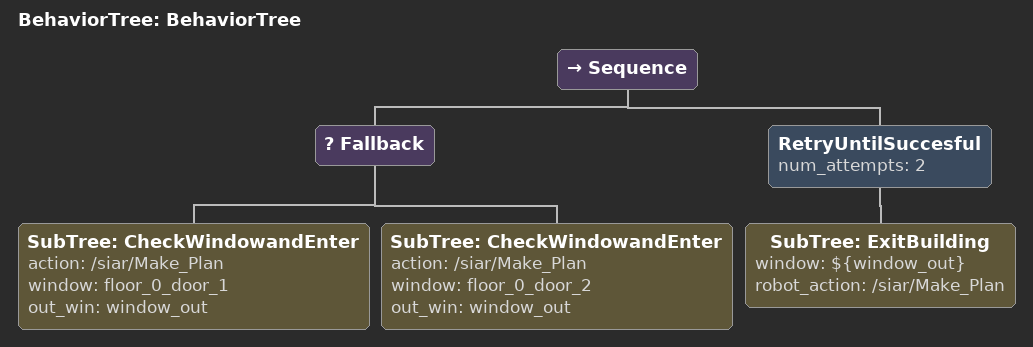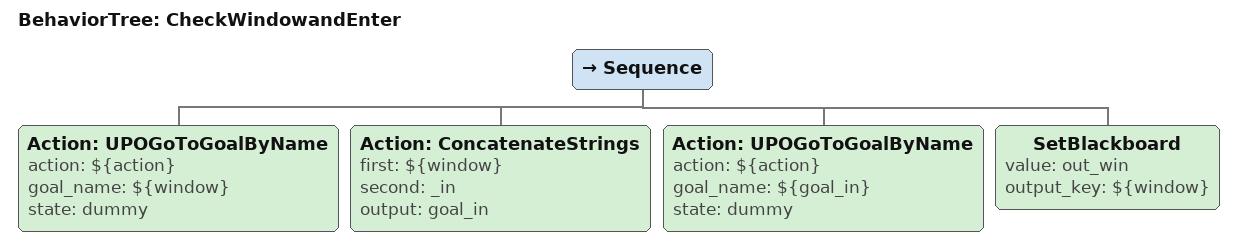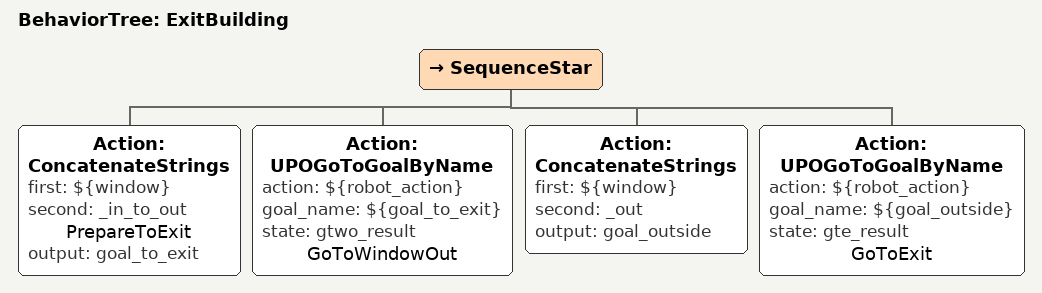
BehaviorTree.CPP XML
<root main_tree_to_execute="BehaviorTree">
    <BehaviorTree ID="BehaviorTree">
        <Sequence>
            <Fallback>
                <SubTree action="/siar/Make_Plan" window="floor_0_door_1" ID="CheckWindowandEnter" out_win="window_out"/>
                <SubTree action="/siar/Make_Plan" window="floor_0_door_2" ID="CheckWindowandEnter" out_win="window_out"/>
            </Fallback>
            <RetryUntilSuccesful num_attempts="2">
                <SubTree window="${window_out}" ID="ExitBuilding" robot_action="/siar/Make_Plan"/>
            </RetryUntilSuccesful>
        </Sequence>
    </BehaviorTree>
    <BehaviorTree ID="CheckWindowandEnter">
        <Sequence>
            <Action action="${action}" goal_name="${window}" state="dummy" ID="UPOGoToGoalByName"/>
            <Action first="${window}" ID="ConcatenateStrings" second="_in" output="goal_in"/>
            <Action action="${action}" goal_name="${goal_in}" state="dummy" ID="UPOGoToGoalByName"/>
            <SetBlackboard value="out_win" output_key="${window}"/>
        </Sequence>
    </BehaviorTree>
    <BehaviorTree ID="ExitBuilding">
        <SequenceStar>
            <Action first="${window}" ID="ConcatenateStrings" second="_in_to_out" name="PrepareToExit" output="goal_to_exit"/>
            <Action action="${robot_action}" goal_name="${goal_to_exit}" state="gtwo_result" ID="UPOGoToGoalByName" name="GoToWindowOut"/>
            <Action first="${window}" ID="ConcatenateStrings" second="_out" output="goal_outside"/>
            <Action action="${robot_action}" goal_name="${goal_outside}" state="gte_result" ID="UPOGoToGoalByName" name="GoToExit"/>
        </SequenceStar>
    </BehaviorTree>
</root>
